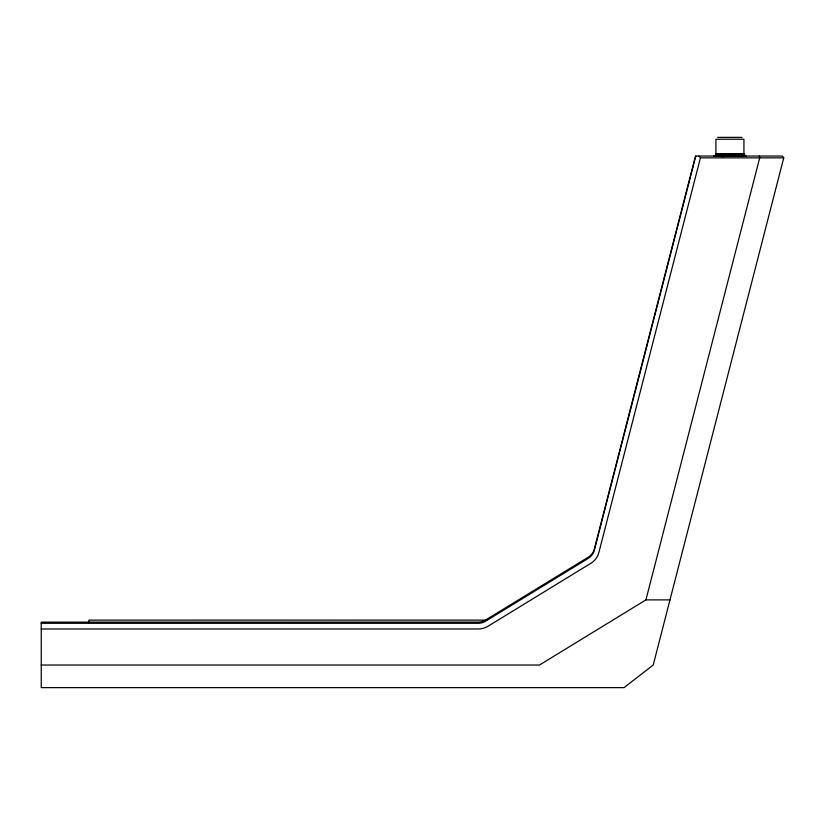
<?xml version="1.0" encoding="UTF-8"?>
<svg xmlns="http://www.w3.org/2000/svg" width="825" height="825" viewBox="0 0 825 825"><rect width="100%" height="100%" fill="white"/><g stroke="black" fill="none" stroke-linecap="round" stroke-linejoin="round"><path stroke-width="1.24" d="M728.692 154.182L728.568 155.987L743.077 154.182L745.728 156.049L728.692 154.182L714.202 156.038L732.342 154.182L745.79 156.049L729.919 154.182L714.038 156.049L729.919 154.502M726.289 154.182C726.474 158.441 716.884 156.069 715.904 154.182L715.904 139.239L743.923 139.239L743.923 154.347L745.542 156.049L714.264 156.038L731.136 154.182L745.563 156.038L726.289 154.182L714.264 156.038M727.485 154.182C727.444 158.648 718.018 155.502 715.904 154.182L743.923 154.182L745.305 155.987M714.419 156.018L723.999 154.182L745.233 156.018L735.838 154.347L729.919 154.822L725.123 154.182L724.536 156.038L714.099 156.049M723.999 154.182L723.205 156.049M745.408 156.018L722.906 154.182L722.061 156.038L715.708 155.11L716.389 154.182L724.855 155.708L737.612 155.987L743.005 155.378L743.923 154.182L740.128 155.378L731.28 156.038L740.2 155.502L743.872 154.347L729.919 156.018L720.483 155.616L715.956 154.347L745.233 156.018M714.584 156.049L719.916 156.018L720.906 154.182M743.738 154.502L745.068 155.987L721.885 154.182L721.267 155.873L719.709 156.049M718.688 156.049C723.711 150.511 710.572 159.503 716.389 154.182M719.183 154.182L717.75 156.049M714.677 155.935L717.781 154.182L727.361 155.616L742.613 154.182L744.532 155.616L732.538 155.873L718.441 154.182L716.915 156.049M717.781 154.182L716.162 156.049M717.76 154.502C716.327 153.398 716.708 156.379 714.997 156.049M714.584 155.987L717.162 154.667L726.01 155.873L741.386 154.182C751.792 157.101 723.7 155.884 722.69 155.378C719.183 154.626 717.75 153.914 715.523 156.049M716.729 154.502L716.121 154.182L715.791 155.255M715.956 154.182L715.791 154.966L716.729 155.502L723.278 156.038L743.933 154.667L738.571 155.873L725.804 156.049M743.449 154.182L743.975 155.502L740.798 155.987L722.298 155.935L716.007 154.822L715.028 155.801L729.919 155.11L734.704 154.182L744.944 155.873L728.681 154.822M695.795 156.049L594.361 550.192A14.004 13.571 1.3 0 1 588.256 558.391L485.595 621.194A14.004 13.561 -0.1 0 1 478.108 623.288L41.25 623.298M698.93 156.049L700.446 157.853L598.888 552.451A18.676 18.088 0.8 0 1 590.752 563.372L488.091 626.185A18.676 18.088 0.1 0 1 478.108 628.98L41.25 628.98M41.25 665.022L539.488 665.022L645.923 599.888L759.691 157.853L759.382 156.049M783.75 157.853L653.225 665.022L624.061 687.627L41.25 687.627L41.25 622.132L478.108 622.132A14.004 13.551 -0.6 0 0 485.585 620.018L588.246 557.215A14.004 13.561 -0.3 0 0 594.351 549.027L695.496 156.049L782.347 156.049L783.75 157.853L700.446 157.853M716.75 154.182L715.584 155.502L729.919 155.801L740.664 154.502L745.243 156.049M720.008 154.347L715.244 155.616L723.597 155.801L737.952 154.182L744.666 155.708L729.919 155.11M718.441 154.182L715.461 155.616L729.919 155.616L740.644 154.182L744.408 155.502L729.919 155.616L720.008 154.182M716.007 154.822L716.121 154.182M728.64 155.616L739.819 154.182L744.305 155.378L740.912 156.018L731.208 155.708L731.136 154.182M724.597 156.018C725.134 155.647 749.224 157.049 742.046 154.182L741.592 155.11L742.913 156.049M715.708 155.11L717.554 155.873L725.845 156.038M728.547 156.038L717.121 154.822M717.224 154.182L715.729 154.966L744.098 154.966M743.717 154.347C736.643 157.565 726.495 155.636 718.42 154.502M725.887 156.018L728.588 155.935M714.832 155.873L729.919 154.822M728.681 154.966L714.883 155.873L721.885 154.182M728.661 155.255L715.172 155.708L719.967 154.667M715.028 155.801L722.906 154.182M742.077 156.049L740.695 154.667L722.061 156.038M719.926 154.822L731.197 155.616M721.844 154.667L725.123 154.182M735.838 154.347C759.402 158.513 731.259 151.738 736.622 156.049M735.848 154.502L729.919 154.667M733.538 154.182L728.671 155.11M720.813 156.049L727.268 155.935M729.919 155.987L731.208 155.708M717.771 137.373L742.057 137.373M715.904 154.347L743.707 154.182M715.883 154.502L743.954 154.502M715.842 154.667L743.985 154.667M715.791 154.822L744.037 154.822M715.574 155.255L744.263 155.255M715.471 155.378L744.356 155.378M715.357 155.502L744.47 155.502M715.11 155.708L744.717 155.708M645.923 599.888L669.982 599.888M486.791 620.132L88.873 620.122L88.873 622.731M727.217 156.018L729.919 156.038L729.919 154.182M744.831 156.049L743.593 155.502L743.077 154.182M744.305 156.049L743.108 155.502L742.613 154.182M743.665 156.049L742.046 154.182M731.228 155.873L727.361 155.616M741.025 156.038L739.819 154.182M740.118 156.049L738.922 154.182M737.849 156.049L736.921 154.182M735.292 156.038L734.714 154.502M720.906 154.347L721.865 154.502M733.982 156.038L733.549 154.502M738.922 156.038L737.952 154.182M732.559 155.935L732.342 154.182"/></g></svg>
